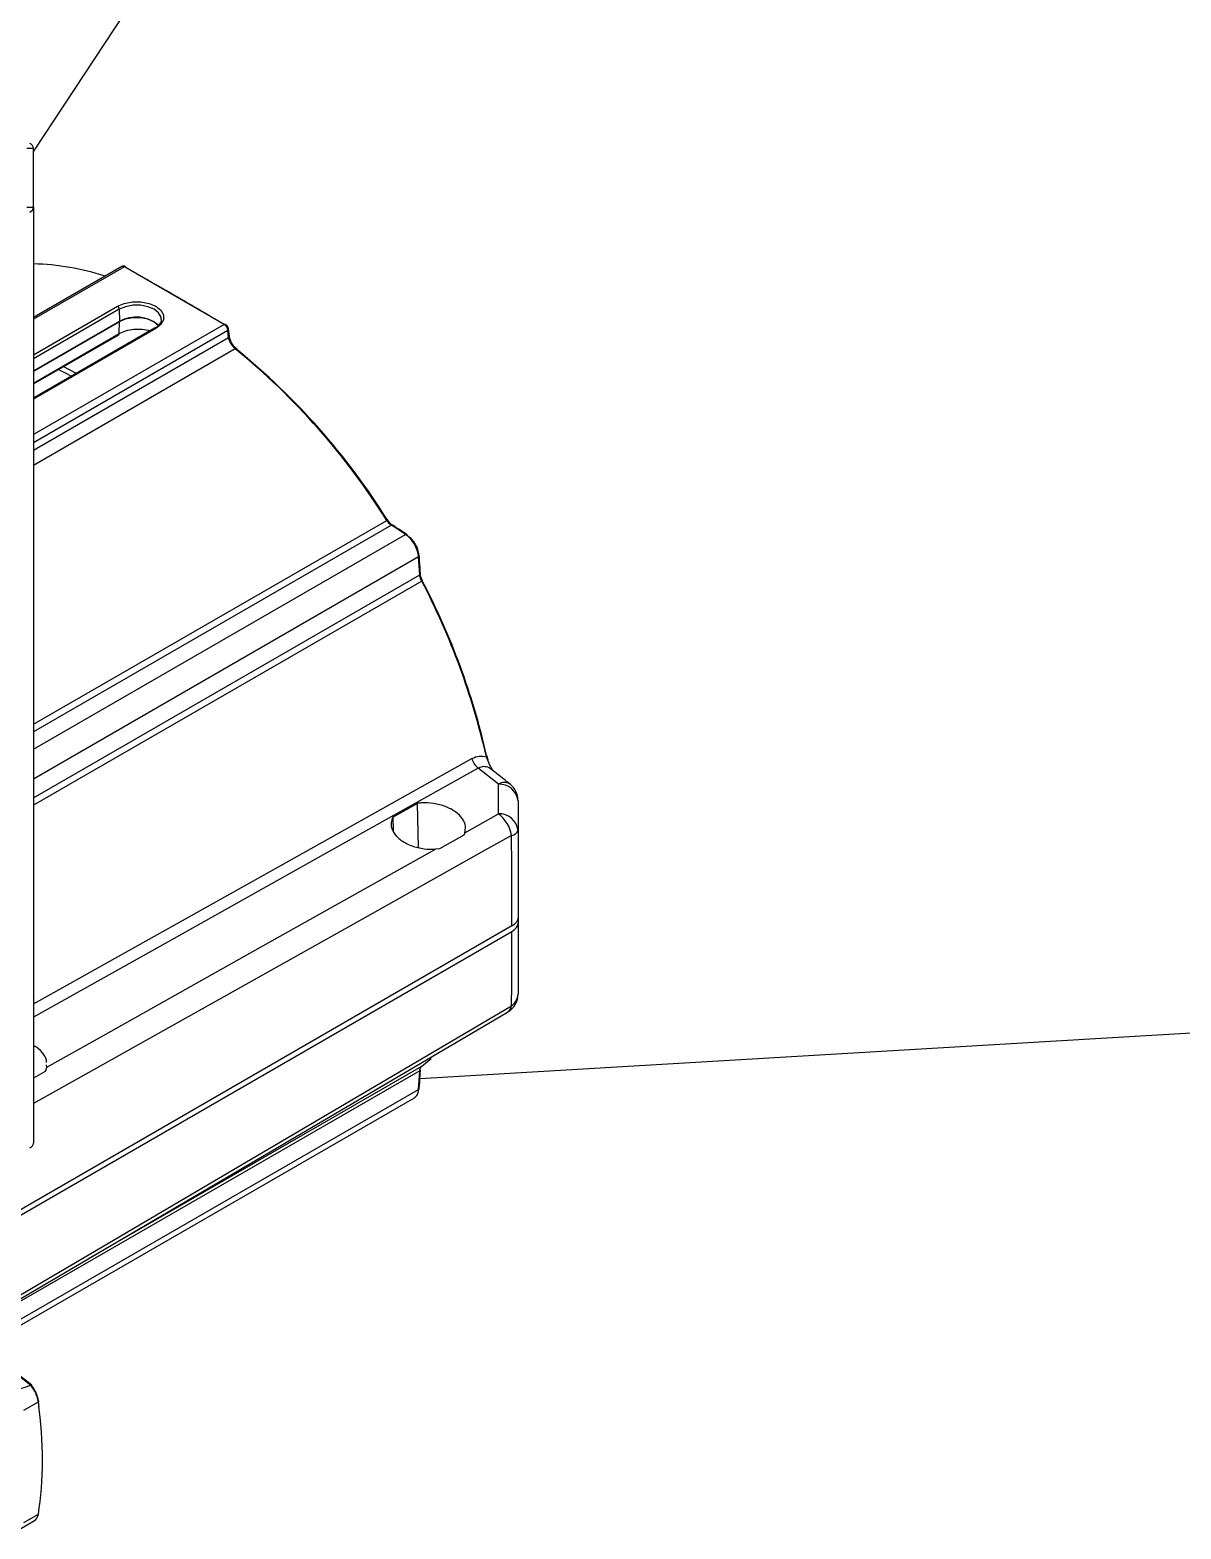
# Model space of a CAD drawing. Extents: x 2 to 136, y 1 to 99.
# Drawn here: x 17.81 to 24.61, y 10.07 to 18.94 of the extents above; entities that cross this region are included whole.
import ezdxf

# ---------------------------------------------------------------- set-up
doc = ezdxf.new("R2010")
doc.units = 0
doc.header["$MEASUREMENT"] = 0
doc.layers.add('OBJECT', color=7, linetype='CONTINUOUS')

msp = doc.modelspace()

# ---------------------------------------------------------------- linework, layer by layer
at = {"layer": 'OBJECT'}
for p, q in [((21.422, 23.6689), (17.829, 18.2192)), ((17.789, 18.2373), (17.829, 18.2373)), ((17.829, 17.8884), (17.829, 18.2373)), ((17.789, 17.8884), (17.829, 17.8884)), ((17.829, 17.8884), (17.829, 12.3563)), ((18.3516, 17.5378), (17.829, 17.2361)), ((18.3664, 17.5362), (17.829, 17.226)), ((18.9566, 17.1956), (18.3664, 17.5362)), ((17.829, 17.0166), (18.3254, 17.3031)), ((18.336, 17.2851), (17.829, 16.9924)), ((18.336, 17.2851), (18.3376, 17.2131)), ((17.829, 16.9195), (18.3376, 17.2131)), ((18.3376, 17.2125), (17.829, 16.9189)), ((18.9566, 17.1956), (17.829, 16.5446)), ((18.336, 17.1416), (18.3376, 17.2125)), ((18.5453, 17.1726), (17.829, 16.7591)), ((18.5528, 17.1719), (17.829, 16.754)), ((18.9786, 17.1599), (17.829, 16.4963)), ((17.829, 16.8489), (18.336, 17.1416)), ((17.829, 16.8442), (18.3329, 17.1351)), ((17.829, 16.4519), (18.9828, 17.118)), ((18.5451, 17.1725), (18.5453, 17.1726)), ((18.9828, 17.118), (18.9786, 17.1599)), ((18.9871, 17.1248), (18.9871, 17.1253)), ((19.0223, 17.0511), (17.829, 16.3622)), ((17.829, 14.8321), (19.9172, 16.0376)), ((19.9446, 16.0082), (17.829, 14.7868)), ((17.829, 14.684), (20.0284, 15.9537)), ((20.0284, 15.9537), (19.9446, 16.0082)), ((20.1054, 15.8217), (17.829, 14.5076)), ((20.1124, 15.7158), (20.1054, 15.8217)), ((17.829, 14.3976), (20.1124, 15.7158)), ((20.124, 15.6784), (17.829, 14.3535)), ((20.5156, 14.6176), (20.5063, 14.6391)), ((20.5171, 14.6223), (20.5113, 14.6446)), ((20.5774, 14.4779), (20.4586, 14.572)), ((19.9531, 14.2833), (20.0973, 14.3646)), ((20.0973, 14.3646), (20.1031, 14.1026)), ((19.9531, 14.2833), (19.9562, 14.1987)), ((20.3783, 14.191), (20.5774, 14.3028)), ((20.3783, 14.191), (20.3726, 14.1771)), ((20.2289, 14.096), (20.2056, 14.0941)), ((20.3726, 14.1771), (20.2289, 14.096)), ((20.6937, 13.6906), (20.6937, 13.6579)), ((20.6571, 13.6396), (17.3451, 11.7276)), ((17.3451, 11.6949), (20.6571, 13.6069)), ((20.1136, 12.7382), (27.4801, 13.1748)), ((20.124, 12.8102), (20.1798, 12.8571)), ((20.1124, 12.7836), (17.4123, 11.2249)), ((17.8989, 12.7795), (17.829, 12.74)), ((17.9074, 12.8045), (17.8989, 12.7795)), ((17.9074, 12.8045), (17.9068, 12.8182)), ((18.1584, 11.6755), (20.124, 12.8102)), ((20.1054, 12.6733), (20.1124, 12.7836)), ((17.4954, 11.1666), (20.1054, 12.6733)), ((17.5312, 11.152), (20.0813, 12.6241)), ((17.7279, 10.9931), (17.8141, 10.9252)), ((17.8186, 10.9255), (17.7328, 10.9931)), ((17.8141, 10.9252), (17.8138, 10.925)), ((17.7727, 10.7774), (17.8579, 10.8266)), ((17.7489, 10.075), (17.8356, 10.125)), ((17.7727, 10.1132), (17.8579, 10.1624))]:
    msp.add_line(p, q, dxfattribs=at)
at = {"layer": 'OBJECT', "flags": 128}
for points in [[(18.3254, 17.3031), (18.3661, 17.3202), (18.414, 17.3292), (18.4643, 17.3292), (18.5121, 17.3202), (18.5528, 17.3031), (18.5824, 17.2796), (18.5979, 17.252), (18.5979, 17.223), (18.5824, 17.1954), (18.5528, 17.1719)], [(18.5849, 17.2249), (18.5831, 17.2387), (18.569, 17.2638), (18.5422, 17.2851), (18.5053, 17.3006), (18.4619, 17.3087), (18.4163, 17.3087), (18.3729, 17.3006), (18.336, 17.2851)], [(18.3376, 17.2131), (18.374, 17.2284), (18.4167, 17.2364), (18.4616, 17.2364), (18.5043, 17.2284), (18.5406, 17.2131), (18.567, 17.1921), (18.5685, 17.1904)], [(18.9871, 17.1253), (18.9841, 17.1546), (18.9829, 17.1672)], [(19.0223, 17.0511), (19.0242, 17.0521), (19.026, 17.0526), (19.0276, 17.0527), (19.029, 17.0524), (19.03, 17.0516), (19.0307, 17.0505), (19.0311, 17.049), (19.0311, 17.0473)], [(17.9767, 16.9294), (18.017, 16.9093), (18.0548, 16.8895)], [(18.0067, 16.9467), (18.0768, 16.9097), (18.0835, 16.906)], [(19.9172, 16.0376), (19.9191, 16.0387), (19.9206, 16.0395), (19.9218, 16.04), (19.9226, 16.0404), (19.9229, 16.0404), (19.9229, 16.0402), (19.9224, 16.0396), (19.9215, 16.0389)], [(20.124, 15.6784), (20.1259, 15.6795), (20.1273, 15.6804), (20.1284, 15.6811), (20.1291, 15.6817), (20.1293, 15.682), (20.1291, 15.682), (20.1284, 15.6819), (20.1273, 15.6815)], [(17.829, 13.1786), (17.9327, 13.2367), (19.3407, 14.0249), (20.421, 14.6299)], [(20.5063, 14.6391), (20.5081, 14.6402), (20.5094, 14.6415), (20.5104, 14.6427), (20.5108, 14.6439), (20.5108, 14.6444)], [(20.4586, 14.572), (19.5424, 14.0593), (18.6262, 13.5467), (17.829, 13.1007)], [(20.5774, 14.3028), (20.5774, 14.4579), (20.5774, 14.4779)], [(20.6937, 14.3801), (20.6937, 14.225), (20.6937, 14.205)], [(20.6937, 14.205), (20.6937, 14.0249), (20.6937, 13.8532), (20.6937, 13.6906)], [(20.6555, 14.1746), (20.4783, 14.0753), (19.7695, 13.678), (17.829, 12.5905)], [(17.9074, 12.8045), (18.2244, 12.9824), (19.1394, 13.4958), (20.2056, 14.0941)], [(20.6937, 13.6579), (20.6937, 13.5072), (20.6937, 13.3669), (20.6937, 13.2376)], [(17.4021, 11.2537), (17.4598, 11.2876), (18.1686, 11.7046), (20.6555, 13.1679)], [(17.4123, 11.2369), (17.9785, 11.5697), (20.6321, 13.1299)], [(17.8579, 10.8266), (17.8591, 10.8274), (17.86, 10.8282), (17.8606, 10.8291), (17.8609, 10.83), (17.8608, 10.8309), (17.8603, 10.8317), (17.8595, 10.8324), (17.8584, 10.833)]]:
    msp.add_lwpolyline(points, dxfattribs=at)
at = {"layer": 'OBJECT'}
for centre, radius, start, end in [((17.794, 18.2338), 0.0352, 5.69543, 65.62475), ((17.794, 17.8919), 0.0352, 294.3753, 354.30468), ((17.7991, 16.1147), 1.4389, 71.6437, 88.80797), ((18.3708, 17.5306), 0.00711, 64.70481, 127.74953), ((18.3699, 17.5313), 0.00695, 359.37854, 55.79973), ((18.3129, 17.2837), 0.0231, 3.54022, 57.32576), ((18.4372, 17.0386), 0.2003, 49.26723, 119.79659), ((18.3235, 17.2128), 0.0141, 358.69957, 1.30043), ((18.961, 17.1896), 0.00735, 62.11494, 126.25944), ((18.3288, 17.141), 0.00727, 304.76869, 4.51949), ((18.5484, 17.1659), 0.00741, 53.79251, 114.89807), ((18.9749, 17.167), 0.008, 297.41472, 2.18991), ((18.9789, 17.1252), 0.00818, 297.87019, 357.29419), ((16.4177, 13.8494), 4.1273, 32.01678, 50.87088), ((16.4397, 13.8618), 4.1064, 32.01679, 50.87087), ((19.949, 16.0016), 0.00791, 61.63213, 123.46934), ((20.0327, 15.9471), 0.00792, 61.2001, 123.38218), ((20.0322, 15.9481), 0.00739, 359.17728, 53.82651), ((20.1019, 15.8288), 0.00784, 296.31338, 358.92251), ((20.1026, 15.8278), 0.00717, 6.75457, 61.79452), ((20.109, 15.7228), 0.00781, 296.15007, 359.02876), ((16.343, 13.6978), 4.2684, 12.73963, 27.64637), ((16.3653, 13.7109), 4.2468, 12.73962, 27.64637), ((20.517, 14.6511), 0.0983, 192.44589, 233.55487), ((20.5071, 14.6436), 0.00384, 11.73252, 82.38615), ((20.612, 14.4243), 0.0638, 57.44265, 122.85061), ((20.5828, 14.3662), 0.1118, 7.14149, 92.72622), ((20.5687, 14.3801), 0.125, 0, 51.61604), ((20.5828, 14.1911), 0.1118, 7.14078, 92.72693), ((20.4605, 14.1438), 0.1973, 8.97973, 53.67376), ((20.6505, 14.2201), 0.0458, 276.18572, 340.68549), ((20.5687, 13.2376), 0.125, 300.45829, 0), ((20.6056, 13.2406), 0.0882, 304.43086, 358.06826), ((20.6034, 13.1737), 0.0523, 303.17243, 353.63045), ((20.1099, 12.7902), 0.00705, 291.47299, 349.86999), ((20.1028, 12.6798), 0.007, 291.26303, 350.32183), ((17.794, 12.3598), 0.0352, 294.3753, 354.30468)]:
    msp.add_arc(centre, radius, start, end, dxfattribs=at)
for centre, major_axis, ratio, start_param, end_param in [((20.5687, 16.1806), (-0.0619, 3.6533), 0.017273, 3.942916, 4.13082), ((20.5687, 16.1806), (-0.0619, 3.6533), 0.017273, 3.742494, 3.930397), ((19.3083, 11.7425), (1.6104, 0.8416), 0.051024, 3.256373, 3.497487), ((17.7785, 10.8594), (-0.0558, 0.1063), 0.548821, 4.130778, 5.067399), ((17.7859, 10.8632), (-0.0508, 0.0976), 0.546171, 4.132561, 5.054095), ((16.3754, 11.4453), (-1.0403, 1.9967), 0.546312, 3.768959, 4.132467), ((16.3828, 11.4492), (-1.0353, 1.9881), 0.546171, 4.115838, 4.132561), ((17.7785, 10.2306), (-0.0558, 0.1063), 0.548821, 3.163545, 3.76727)]:
    msp.add_ellipse(centre, major_axis=major_axis, ratio=ratio, start_param=start_param, end_param=end_param, dxfattribs=at)
for points, knots in [([(18.3737, 17.5367), (18.3722, 17.5376), (18.3683, 17.54), (18.3614, 17.5408), (18.3551, 17.54), (18.3524, 17.538), (18.3518, 17.5376)], [0, 0, 0, 0, 0.220511, 0.5744, 0.900508, 1, 1, 1, 1]), ([(18.3664, 17.5362), (18.3641, 17.5373), (18.3594, 17.5394), (18.3542, 17.5395), (18.3523, 17.5379), (18.3518, 17.5375)], [0, 0, 0, 0, 0.429313, 0.858622, 1, 1, 1, 1]), ([(18.4659, 17.4809), (18.472, 17.4775), (18.5923, 17.4095), (18.7598, 17.3128), (18.9195, 17.2186), (18.9673, 17.1904)], [0, 0, 0, 0, 0.03573, 0.711435, 1, 1, 1, 1]), ([(18.5843, 17.2248), (18.5845, 17.224), (18.5861, 17.216), (18.579, 17.2019), (18.5641, 17.1844), (18.5504, 17.1758), (18.5453, 17.1726)], [0, 0, 0, 0, 0.046584, 0.450235, 0.797216, 1, 1, 1, 1]), ([(18.9786, 17.1599), (18.9782, 17.1628), (18.9774, 17.1685), (18.9733, 17.1778), (18.9676, 17.1862), (18.9617, 17.1922), (18.958, 17.1947), (18.9566, 17.1956)], [0, 0, 0, 0, 0.218544, 0.437092, 0.65551, 0.873728, 1, 1, 1, 1]), ([(18.9825, 17.1672), (18.9824, 17.1688), (18.9821, 17.1738), (18.9781, 17.1822), (18.972, 17.1909), (18.9665, 17.1943), (18.9641, 17.1958)], [0, 0, 0, 0, 0.1415383, 0.440161, 0.7559532, 1, 1, 1, 1]), ([(18.336, 17.1416), (18.3487, 17.1477), (18.374, 17.1599), (18.4228, 17.1689), (18.4714, 17.168), (18.5049, 17.1632), (18.5173, 17.1568), (18.5176, 17.1566)], [0, 0, 0, 0, 0.248166, 0.496312, 0.74493, 0.993995, 1, 1, 1, 1]), ([(19.0223, 17.0511), (19.0175, 17.0554), (19.0079, 17.064), (18.9957, 17.0814), (18.9863, 17.1002), (18.984, 17.112), (18.9828, 17.118)], [0, 0, 0, 0, 0.2465, 0.492977, 0.740149, 1, 1, 1, 1]), ([(19.0281, 17.0539), (19.0258, 17.0556), (19.0185, 17.0613), (19.0062, 17.0766), (18.9946, 17.097), (18.9882, 17.1146), (18.9878, 17.1224), (18.9876, 17.1248)], [0, 0, 0, 0, 0.109221, 0.362574, 0.625001, 0.887751, 1, 1, 1, 1]), ([(19.9215, 16.0389), (19.9264, 16.0317), (19.9346, 16.0197), (19.9442, 16.0121), (19.948, 16.0092)], [0, 0, 0, 0, 0.603443, 1, 1, 1, 1]), ([(19.9446, 16.0082), (19.94, 16.0117), (19.9302, 16.0192), (19.9217, 16.0313), (19.9172, 16.0376)], [0, 0, 0, 0, 0.473398, 1, 1, 1, 1]), ([(20.0366, 15.954), (20.0171, 15.9668), (19.9892, 15.9849), (19.9611, 16.003), (19.9527, 16.0084)], [0, 0, 0, 0, 0.700005, 1, 1, 1, 1]), ([(20.1054, 15.8217), (20.104, 15.832), (20.1012, 15.8527), (20.0871, 15.8867), (20.0674, 15.9179), (20.0467, 15.9407), (20.0334, 15.9501), (20.0284, 15.9537)], [0, 0, 0, 0, 0.216844, 0.433701, 0.650256, 0.866699, 1, 1, 1, 1]), ([(20.0396, 15.948), (20.0466, 15.9426), (20.0608, 15.9318), (20.0802, 15.9068), (20.0953, 15.8788), (20.1038, 15.8534), (20.1054, 15.8394), (20.106, 15.8341)], [0, 0, 0, 0, 0.216835, 0.433686, 0.650167, 0.866491, 1, 1, 1, 1]), ([(20.1168, 15.7227), (20.1152, 15.7474), (20.1129, 15.7828), (20.1104, 15.818), (20.1096, 15.8286)], [0, 0, 0, 0, 0.700005, 1, 1, 1, 1]), ([(20.124, 15.6784), (20.1211, 15.6847), (20.1151, 15.6977), (20.1133, 15.7096), (20.1124, 15.7158)], [0, 0, 0, 0, 0.486978, 1, 1, 1, 1]), ([(20.115, 15.7182), (20.1156, 15.7141), (20.1173, 15.7024), (20.1233, 15.6898), (20.1273, 15.6815)], [0, 0, 0, 0, 0.345763, 1, 1, 1, 1]), ([(20.421, 14.6299), (20.4356, 14.6363), (20.4646, 14.6489), (20.4925, 14.6423), (20.5063, 14.6391)], [0, 0, 0, 0, 0.505217, 1, 1, 1, 1]), ([(20.5359, 14.5639), (20.5342, 14.5657), (20.5238, 14.5772), (20.4989, 14.5834), (20.4739, 14.5804), (20.4616, 14.5736), (20.4586, 14.572)], [0, 0, 0, 0, 0.080807, 0.510234, 0.88007, 1, 1, 1, 1]), ([(20.5451, 14.5582), (20.5383, 14.5701), (20.5269, 14.5901), (20.5188, 14.6098), (20.5156, 14.6176)], [0, 0, 0, 0, 0.599701, 1, 1, 1, 1]), ([(20.6463, 14.4781), (20.6342, 14.4876), (20.5977, 14.5166), (20.5611, 14.5455), (20.5367, 14.5648)], [0, 0, 0, 0, 0.331594, 1, 1, 1, 1]), ([(20.3783, 14.191), (20.3807, 14.2033), (20.3861, 14.2307), (20.3679, 14.2744), (20.3271, 14.3158), (20.2671, 14.3477), (20.1955, 14.3662), (20.1366, 14.369), (20.1051, 14.3654), (20.0973, 14.3646)], [0, 0, 0, 0, 0.132307, 0.294526, 0.457212, 0.620426, 0.783854, 0.947086, 1, 1, 1, 1]), ([(19.9531, 14.2833), (19.949, 14.2727), (19.9392, 14.2475), (19.9476, 14.2047), (19.9796, 14.1608), (20.0328, 14.1246), (20.1006, 14.1004), (20.1611, 14.0924), (20.1956, 14.0937), (20.2056, 14.0941)], [0, 0, 0, 0, 0.117568, 0.279861, 0.442586, 0.605907, 0.769589, 0.933238, 1, 1, 1, 1]), ([(20.6937, 13.6906), (20.6919, 13.6812), (20.6884, 13.6636), (20.67, 13.6473), (20.6587, 13.6405), (20.6571, 13.6396)], [0, 0, 0, 0, 0.499397, 0.929176, 1, 1, 1, 1]), ([(20.6571, 13.6069), (20.6674, 13.6143), (20.6864, 13.6282), (20.6934, 13.6472), (20.6937, 13.6566), (20.6937, 13.6579)], [0, 0, 0, 0, 0.499401, 0.929163, 1, 1, 1, 1]), ([(17.9061, 12.832), (17.9062, 12.8372), (17.9064, 12.8578), (17.8812, 12.8924), (17.8525, 12.9218), (17.8301, 12.9313), (17.829, 12.9318)], [0, 0, 0, 0, 0.139763, 0.558757, 0.978953, 1, 1, 1, 1]), ([(20.1097, 12.6786), (20.1114, 12.7044), (20.1139, 12.7413), (20.116, 12.778), (20.1167, 12.789)], [0, 0, 0, 0, 0.7000056, 1, 1, 1, 1]), ([(20.1124, 12.7836), (20.1133, 12.7892), (20.115, 12.8007), (20.121, 12.807), (20.124, 12.8102)], [0, 0, 0, 0, 0.487934, 1, 1, 1, 1]), ([(20.0806, 12.6252), (20.0847, 12.6276), (20.0949, 12.6335), (20.1029, 12.6516), (20.1047, 12.6673), (20.1054, 12.6733)], [0, 0, 0, 0, 0.2932917, 0.7307324, 1, 1, 1, 1]), ([(17.8141, 10.9252), (17.8148, 10.9255), (17.8164, 10.9261), (17.8179, 10.9261), (17.8184, 10.9256), (17.8185, 10.9254)], [0, 0, 0, 0, 0.4113638, 0.8226332, 1, 1, 1, 1])]:
    msp.add_open_spline(points, degree=3, knots=knots, dxfattribs=at)

doc.saveas('drawing.dxf')
